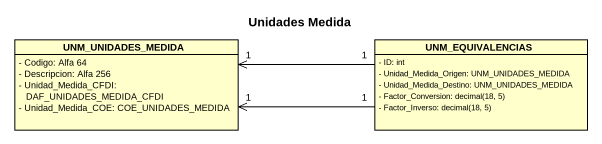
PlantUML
@startuml
title Unidades Medida
hide circle
hide empty members
skinparam classAttributeIconSize 0
class UNM_UNIDADES_MEDIDA {
  - Codigo: Alfa 64
  - Descripcion: Alfa 256
  - Unidad_Medida_CFDI: DAF_UNIDADES_MEDIDA_CFDI
  - Unidad_Medida_COE: COE_UNIDADES_MEDIDA
}
class UNM_EQUIVALENCIAS {
  - ID: int
  - Unidad_Medida_Origen: UNM_UNIDADES_MEDIDA
  - Unidad_Medida_Destino: UNM_UNIDADES_MEDIDA
  {field} - Factor_Conversion: decimal(18, 5)
  {field} - Factor_Inverso: decimal(18, 5)
}
UNM_EQUIVALENCIAS "1" -left-> "1" UNM_UNIDADES_MEDIDA
UNM_EQUIVALENCIAS "1" -left-> "1" UNM_UNIDADES_MEDIDA
@enduml
